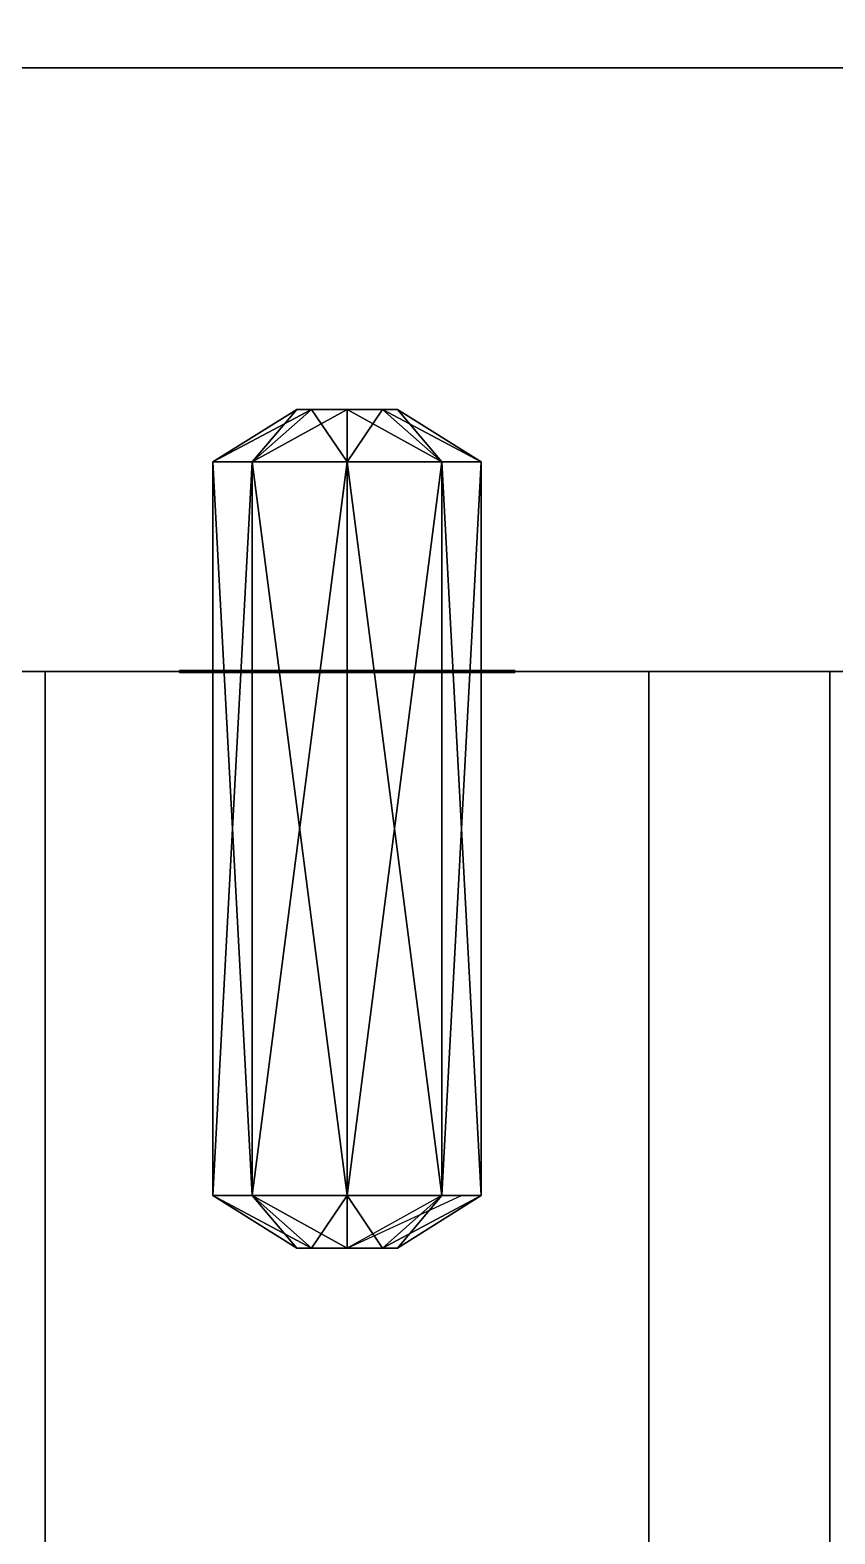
# Model space of a CAD drawing. Extents: x -150 to 2334, y -150 to 2984.
# Drawn here: x 2115.55 to 2139.55, y 2750.08 to 2794.91 of the extents above; entities that cross this region are included whole.
import ezdxf

# ---------------------------------------------------------------- set-up
doc = ezdxf.new("R2010")
doc.units = 0
for name, color, linetype in [('LAYER0', 7, 'CONTINUOUS'), ('LAYER732', 250, 'CONTINUOUS'), ('LAYER749', 250, 'CONTINUOUS'), ('LAYER766', 250, 'CONTINUOUS'), ('LAYER783', 250, 'CONTINUOUS'), ('LAYER800', 250, 'CONTINUOUS'), ('LAYER834', 250, 'CONTINUOUS'), ('LAYER840', 250, 'CONTINUOUS'), ('LAYER843', 7, 'CONTINUOUS'), ('LAYER844', 7, 'CONTINUOUS'), ('LAYER845', 250, 'CONTINUOUS')]:
    doc.layers.add(name, color=color, linetype=linetype)

msp = doc.modelspace()

# ---------------------------------------------------------------- linework, layer by layer
at = {"layer": 'LAYER0', "invisible_edges": 1}
for points in [[(2334, 2984, -5), (-150, -150, -5), (-150, 2984, -5), (2334, 2984, -5)], [(-150, -150, -5), (2334, 2984, -5), (2334, -150, -5), (-150, -150, -5)], [(2334, -150), (-150, 2984), (-150, -150), (2334, -150)], [(-150, 2984), (2334, -150), (2334, 2984), (-150, 2984)]]:
    msp.add_3dface(points, dxfattribs=at)
at = {"layer": 'LAYER732', "invisible_edges": 1}
for points in [[(2139.4, 2775.792, 548.2), (1844, 2255.792, 548.2), (2139.4, 2255.792, 548.2), (2139.4, 2775.792, 548.2)], [(1844, 2255.792, 548.2), (2139.4, 2775.792, 548.2), (1844, 2775.792, 548.2), (1844, 2255.792, 548.2)], [(2139.4, 2775.792, 548.2), (1844, 2775.792, 530.2), (1844, 2775.792, 548.2), (2139.4, 2775.792, 548.2)], [(1844, 2775.792, 530.2), (2139.4, 2775.792, 548.2), (2139.4, 2775.792, 530.2), (1844, 2775.792, 530.2)], [(1844, 2775.792, 530.2), (2139.4, 2255.792, 530.2), (1844, 2255.792, 530.2), (1844, 2775.792, 530.2)], [(2139.4, 2255.792, 530.2), (1844, 2775.792, 530.2), (2139.4, 2775.792, 530.2), (2139.4, 2255.792, 530.2)], [(2139.4, 2255.792, 530.2), (2139.4, 2775.792, 548.2), (2139.4, 2255.792, 548.2), (2139.4, 2255.792, 530.2)], [(2139.4, 2775.792, 548.2), (2139.4, 2255.792, 530.2), (2139.4, 2775.792, 530.2), (2139.4, 2775.792, 548.2)]]:
    msp.add_3dface(points, dxfattribs=at)
at = {"layer": 'LAYER749', "invisible_edges": 1}
for points in [[(2139.4, 2775.792, 998.4), (1844, 2255.792, 998.4), (2139.4, 2255.792, 998.4), (2139.4, 2775.792, 998.4)], [(1844, 2255.792, 998.4), (2139.4, 2775.792, 998.4), (1844, 2775.792, 998.4), (1844, 2255.792, 998.4)], [(2139.4, 2775.792, 998.4), (1844, 2775.792, 980.4), (1844, 2775.792, 998.4), (2139.4, 2775.792, 998.4)], [(1844, 2775.792, 980.4), (2139.4, 2775.792, 998.4), (2139.4, 2775.792, 980.4), (1844, 2775.792, 980.4)], [(1844, 2775.792, 980.4), (2139.4, 2255.792, 980.4), (1844, 2255.792, 980.4), (1844, 2775.792, 980.4)], [(2139.4, 2255.792, 980.4), (1844, 2775.792, 980.4), (2139.4, 2775.792, 980.4), (2139.4, 2255.792, 980.4)], [(2139.4, 2255.792, 980.4), (2139.4, 2775.792, 998.4), (2139.4, 2255.792, 998.4), (2139.4, 2255.792, 980.4)], [(2139.4, 2775.792, 998.4), (2139.4, 2255.792, 980.4), (2139.4, 2775.792, 980.4), (2139.4, 2775.792, 998.4)]]:
    msp.add_3dface(points, dxfattribs=at)
at = {"layer": 'LAYER766', "invisible_edges": 1}
for points in [[(2139.4, 2775.792, 1448.6), (1844, 2255.792, 1448.6), (2139.4, 2255.792, 1448.6), (2139.4, 2775.792, 1448.6)], [(1844, 2255.792, 1448.6), (2139.4, 2775.792, 1448.6), (1844, 2775.792, 1448.6), (1844, 2255.792, 1448.6)], [(2139.4, 2775.792, 1448.6), (1844, 2775.792, 1430.6), (1844, 2775.792, 1448.6), (2139.4, 2775.792, 1448.6)], [(1844, 2775.792, 1430.6), (2139.4, 2775.792, 1448.6), (2139.4, 2775.792, 1430.6), (1844, 2775.792, 1430.6)], [(1844, 2775.792, 1430.6), (2139.4, 2255.792, 1430.6), (1844, 2255.792, 1430.6), (1844, 2775.792, 1430.6)], [(2139.4, 2255.792, 1430.6), (1844, 2775.792, 1430.6), (2139.4, 2775.792, 1430.6), (2139.4, 2255.792, 1430.6)], [(2139.4, 2255.792, 1430.6), (2139.4, 2775.792, 1448.6), (2139.4, 2255.792, 1448.6), (2139.4, 2255.792, 1430.6)], [(2139.4, 2775.792, 1448.6), (2139.4, 2255.792, 1430.6), (2139.4, 2775.792, 1430.6), (2139.4, 2775.792, 1448.6)]]:
    msp.add_3dface(points, dxfattribs=at)
at = {"layer": 'LAYER783', "invisible_edges": 1}
for points in [[(2139.4, 2775.792, 1898.8), (1844, 2255.792, 1898.8), (2139.4, 2255.792, 1898.8), (2139.4, 2775.792, 1898.8)], [(1844, 2255.792, 1898.8), (2139.4, 2775.792, 1898.8), (1844, 2775.792, 1898.8), (1844, 2255.792, 1898.8)], [(2139.4, 2775.792, 1898.8), (1844, 2775.792, 1880.8), (1844, 2775.792, 1898.8), (2139.4, 2775.792, 1898.8)], [(1844, 2775.792, 1880.8), (2139.4, 2775.792, 1898.8), (2139.4, 2775.792, 1880.8), (1844, 2775.792, 1880.8)], [(1844, 2775.792, 1880.8), (2139.4, 2255.792, 1880.8), (1844, 2255.792, 1880.8), (1844, 2775.792, 1880.8)], [(2139.4, 2255.792, 1880.8), (1844, 2775.792, 1880.8), (2139.4, 2775.792, 1880.8), (2139.4, 2255.792, 1880.8)], [(2139.4, 2255.792, 1880.8), (2139.4, 2775.792, 1898.8), (2139.4, 2255.792, 1898.8), (2139.4, 2255.792, 1880.8)], [(2139.4, 2775.792, 1898.8), (2139.4, 2255.792, 1880.8), (2139.4, 2775.792, 1880.8), (2139.4, 2775.792, 1898.8)]]:
    msp.add_3dface(points, dxfattribs=at)
at = {"layer": 'LAYER800', "invisible_edges": 1}
for points in [[(2164, 2793.792), (1844, 2775.792), (1844, 2793.792), (2164, 2793.792)], [(1844, 2775.792), (2164, 2793.792), (2164, 2775.792), (1844, 2775.792)], [(2164, 2775.792, 2350), (1844, 2793.792, 2350), (1844, 2775.792, 2350), (2164, 2775.792, 2350)], [(1844, 2793.792, 2350), (2164, 2775.792, 2350), (2164, 2793.792, 2350), (1844, 2793.792, 2350)], [(1844, 2793.792, 2350), (2164, 2793.792), (1844, 2793.792), (1844, 2793.792, 2350)], [(2164, 2793.792), (1844, 2793.792, 2350), (2164, 2793.792, 2350), (2164, 2793.792)], [(2164, 2775.792, 2350), (1844, 2775.792), (2164, 2775.792), (2164, 2775.792, 2350)], [(1844, 2775.792), (2164, 2775.792, 2350), (1844, 2775.792, 2350), (1844, 2775.792)]]:
    msp.add_3dface(points, dxfattribs=at)
at = {"layer": 'LAYER834', "invisible_edges": 1}
for points in [[(2164, 2255.792, 80), (1844, 2775.792, 80), (2164, 2775.792, 80), (2164, 2255.792, 80)], [(1844, 2775.792, 80), (2164, 2255.792, 80), (1844, 2255.792, 80), (1844, 2775.792, 80)], [(2164, 2775.792, 98), (1844, 2775.792, 80), (1844, 2775.792, 98), (2164, 2775.792, 98)], [(1844, 2775.792, 80), (2164, 2775.792, 98), (2164, 2775.792, 80), (1844, 2775.792, 80)], [(1844, 2255.792, 98), (2164, 2775.792, 98), (1844, 2775.792, 98), (1844, 2255.792, 98)], [(2164, 2775.792, 98), (1844, 2255.792, 98), (2164, 2255.792, 98), (2164, 2775.792, 98)]]:
    msp.add_3dface(points, dxfattribs=at)
at = {"layer": 'LAYER840', "invisible_edges": 1}
for points in [[(2116, 2775.792, 80), (2134, 2775.792), (2116, 2775.792), (2116, 2775.792, 80)], [(2134, 2775.792), (2116, 2775.792, 80), (2134, 2775.792, 80), (2134, 2775.792)], [(2116, 2255.792), (2134, 2775.792), (2134, 2255.792), (2116, 2255.792)], [(2134, 2775.792), (2116, 2255.792), (2116, 2775.792), (2134, 2775.792)], [(2116, 2775.792, 80), (2134, 2255.792, 80), (2134, 2775.792, 80), (2116, 2775.792, 80)], [(2134, 2255.792, 80), (2116, 2775.792, 80), (2116, 2255.792, 80), (2134, 2255.792, 80)], [(2116, 2255.792), (2116, 2775.792, 80), (2116, 2775.792), (2116, 2255.792)], [(2116, 2775.792, 80), (2116, 2255.792), (2116, 2255.792, 80), (2116, 2775.792, 80)], [(2134, 2255.792, 80), (2134, 2775.792), (2134, 2775.792, 80), (2134, 2255.792, 80)], [(2134, 2775.792), (2134, 2255.792, 80), (2134, 2255.792), (2134, 2775.792)]]:
    msp.add_3dface(points, dxfattribs=at)
at = {"layer": 'LAYER843'}
for points in [[(2121, 2782.042, 24), (2123.939, 2783.604, 25.06066), (2123.5, 2783.604, 24), (2121, 2782.042, 24)], [(2122.172, 2782.042, 26.82843), (2123.939, 2783.604, 25.06066), (2121, 2782.042, 24), (2122.172, 2782.042, 26.82843)], [(2121, 2782.042, 24), (2123.5, 2783.604, 24), (2122.172, 2782.042, 21.17157), (2121, 2782.042, 24)], [(2121, 2782.042, 24), (2122.172, 2782.042, 26.82843), (2123.5, 2783.604, 24), (2121, 2782.042, 24)], [(2121, 2782.042, 24), (2123.5, 2783.604, 24), (2122.172, 2782.042, 21.17157), (2121, 2782.042, 24)], [(2122.172, 2782.042, 26.82843), (2125, 2783.604, 25.5), (2123.939, 2783.604, 25.06066), (2122.172, 2782.042, 26.82843)], [(2125, 2782.042, 28), (2125, 2783.604, 25.5), (2122.172, 2782.042, 26.82843), (2125, 2782.042, 28)], [(2122.172, 2782.042, 21.17157), (2123.5, 2783.604, 24), (2123.939, 2783.604, 22.93934), (2122.172, 2782.042, 21.17157)], [(2122.172, 2782.042, 21.17157), (2125, 2783.604, 22.5), (2125, 2782.042, 20), (2122.172, 2782.042, 21.17157)], [(2123.939, 2783.604, 22.93934), (2125, 2783.604, 22.5), (2122.172, 2782.042, 21.17157), (2123.939, 2783.604, 22.93934)], [(2122.172, 2782.042, 26.82843), (2123.939, 2783.604, 25.06066), (2123.5, 2783.604, 24), (2122.172, 2782.042, 26.82843)], [(2122.172, 2782.042, 26.82843), (2125, 2782.042, 28), (2123.939, 2783.604, 25.06066), (2122.172, 2782.042, 26.82843)], [(2123.5, 2783.604, 24), (2123.939, 2783.604, 22.93934), (2122.172, 2782.042, 21.17157), (2123.5, 2783.604, 24)], [(2122.172, 2782.042, 21.17157), (2123.939, 2783.604, 22.93934), (2125, 2782.042, 20), (2122.172, 2782.042, 21.17157)], [(2123.5, 2783.604, 24), (2125, 2783.604, 22.5), (2123.939, 2783.604, 22.93934), (2123.5, 2783.604, 24)], [(2123.939, 2783.604, 25.06066), (2125, 2783.604, 22.5), (2123.5, 2783.604, 24), (2123.939, 2783.604, 25.06066)], [(2123.5, 2783.604, 24), (2123.939, 2783.604, 22.93934), (2123.939, 2783.604, 25.06066), (2123.5, 2783.604, 24)], [(2125, 2783.604, 25.5), (2123.939, 2783.604, 25.06066), (2125, 2783.604, 22.5), (2125, 2783.604, 25.5)], [(2125, 2782.042, 28), (2125, 2783.604, 25.5), (2123.939, 2783.604, 25.06066), (2125, 2782.042, 28)], [(2123.939, 2783.604, 25.06066), (2125, 2783.604, 25.5), (2125, 2783.604, 22.5), (2123.939, 2783.604, 25.06066)], [(2123.939, 2783.604, 25.06066), (2123.939, 2783.604, 22.93934), (2125, 2783.604, 22.5), (2123.939, 2783.604, 25.06066)], [(2123.939, 2783.604, 22.93934), (2125, 2783.604, 22.5), (2125, 2782.042, 20), (2123.939, 2783.604, 22.93934)], [(2125, 2782.042, 28), (2126.061, 2783.604, 25.06066), (2125, 2783.604, 25.5), (2125, 2782.042, 28)], [(2127.828, 2782.042, 26.82843), (2126.061, 2783.604, 25.06066), (2125, 2782.042, 28), (2127.828, 2782.042, 26.82843)], [(2125, 2783.604, 22.5), (2127.828, 2782.042, 21.17157), (2125, 2782.042, 20), (2125, 2783.604, 22.5)], [(2126.061, 2783.604, 22.93934), (2127.828, 2782.042, 21.17157), (2125, 2783.604, 22.5), (2126.061, 2783.604, 22.93934)], [(2126.061, 2783.604, 25.06066), (2125, 2783.604, 25.5), (2126.061, 2783.604, 22.93934), (2126.061, 2783.604, 25.06066)], [(2126.061, 2783.604, 22.93934), (2125, 2783.604, 25.5), (2125, 2783.604, 22.5), (2126.061, 2783.604, 22.93934)], [(2127.828, 2782.042, 26.82843), (2126.061, 2783.604, 25.06066), (2125, 2783.604, 25.5), (2127.828, 2782.042, 26.82843)], [(2125, 2782.042, 28), (2127.828, 2782.042, 26.82843), (2125, 2783.604, 25.5), (2125, 2782.042, 28)], [(2125, 2783.604, 25.5), (2126.061, 2783.604, 25.06066), (2126.061, 2783.604, 22.93934), (2125, 2783.604, 25.5)], [(2125, 2783.604, 25.5), (2126.061, 2783.604, 22.93934), (2125, 2783.604, 22.5), (2125, 2783.604, 25.5)], [(2126.061, 2783.604, 22.93934), (2127.828, 2782.042, 21.17157), (2125, 2782.042, 20), (2126.061, 2783.604, 22.93934)], [(2125, 2783.604, 22.5), (2126.061, 2783.604, 22.93934), (2125, 2782.042, 20), (2125, 2783.604, 22.5)], [(2127.828, 2782.042, 26.82843), (2126.061, 2783.604, 25.06066), (2126.5, 2783.604, 24), (2127.828, 2782.042, 26.82843)], [(2126.5, 2783.604, 24), (2127.828, 2782.042, 21.17157), (2126.061, 2783.604, 22.93934), (2126.5, 2783.604, 24)], [(2126.5, 2783.604, 24), (2126.061, 2783.604, 25.06066), (2126.061, 2783.604, 22.93934), (2126.5, 2783.604, 24)], [(2126.061, 2783.604, 25.06066), (2127.828, 2782.042, 26.82843), (2126.5, 2783.604, 24), (2126.061, 2783.604, 25.06066)], [(2129, 2782.042, 24), (2127.828, 2782.042, 21.17157), (2126.061, 2783.604, 22.93934), (2129, 2782.042, 24)], [(2126.5, 2783.604, 24), (2129, 2782.042, 24), (2126.061, 2783.604, 22.93934), (2126.5, 2783.604, 24)], [(2126.061, 2783.604, 25.06066), (2126.5, 2783.604, 24), (2126.061, 2783.604, 22.93934), (2126.061, 2783.604, 25.06066)], [(2129, 2782.042, 24), (2127.828, 2782.042, 26.82843), (2126.5, 2783.604, 24), (2129, 2782.042, 24)], [(2129, 2782.042, 24), (2127.828, 2782.042, 21.17157), (2126.5, 2783.604, 24), (2129, 2782.042, 24)], [(2127.828, 2782.042, 26.82843), (2129, 2782.042, 24), (2126.5, 2783.604, 24), (2127.828, 2782.042, 26.82843)], [(2121, 2760.167, 24), (2122.172, 2782.042, 26.82843), (2121, 2782.042, 24), (2121, 2760.167, 24)], [(2122.172, 2760.167, 26.82843), (2122.172, 2782.042, 26.82843), (2121, 2760.167, 24), (2122.172, 2760.167, 26.82843)], [(2122.172, 2760.167, 21.17157), (2121, 2782.042, 24), (2122.172, 2782.042, 21.17157), (2122.172, 2760.167, 21.17157)], [(2121, 2760.167, 24), (2121, 2782.042, 24), (2122.172, 2760.167, 21.17157), (2121, 2760.167, 24)], [(2122.172, 2760.167, 26.82843), (2121, 2782.042, 24), (2122.172, 2782.042, 26.82843), (2122.172, 2760.167, 26.82843)], [(2121, 2760.167, 24), (2122.172, 2760.167, 26.82843), (2121, 2782.042, 24), (2121, 2760.167, 24)], [(2121, 2760.167, 24), (2121, 2782.042, 24), (2122.172, 2782.042, 21.17157), (2121, 2760.167, 24)], [(2122.172, 2760.167, 21.17157), (2122.172, 2782.042, 21.17157), (2121, 2760.167, 24), (2122.172, 2760.167, 21.17157)], [(2122.172, 2760.167, 26.82843), (2121, 2782.042, 24), (2122.172, 2782.042, 26.82843), (2122.172, 2760.167, 26.82843)], [(2121, 2760.167, 24), (2122.172, 2760.167, 26.82843), (2121, 2782.042, 24), (2121, 2760.167, 24)], [(2121, 2760.167, 24), (2121, 2782.042, 24), (2122.172, 2782.042, 21.17157), (2121, 2760.167, 24)], [(2122.172, 2760.167, 21.17157), (2122.172, 2782.042, 21.17157), (2121, 2760.167, 24), (2122.172, 2760.167, 21.17157)], [(2122.172, 2760.167, 26.82843), (2125, 2782.042, 28), (2122.172, 2782.042, 26.82843), (2122.172, 2760.167, 26.82843)], [(2125, 2760.167, 28), (2125, 2782.042, 28), (2122.172, 2760.167, 26.82843), (2125, 2760.167, 28)], [(2122.172, 2782.042, 21.17157), (2125, 2760.167, 20), (2122.172, 2760.167, 21.17157), (2122.172, 2782.042, 21.17157)], [(2125, 2782.042, 20), (2125, 2760.167, 20), (2122.172, 2782.042, 21.17157), (2125, 2782.042, 20)], [(2125, 2760.167, 28), (2125, 2782.042, 28), (2122.172, 2782.042, 26.82843), (2125, 2760.167, 28)], [(2122.172, 2760.167, 26.82843), (2122.172, 2782.042, 26.82843), (2125, 2760.167, 28), (2122.172, 2760.167, 26.82843)], [(2125, 2760.167, 28), (2125, 2782.042, 28), (2122.172, 2782.042, 26.82843), (2125, 2760.167, 28)], [(2122.172, 2760.167, 26.82843), (2122.172, 2782.042, 26.82843), (2125, 2760.167, 28), (2122.172, 2760.167, 26.82843)], [(2125, 2782.042, 20), (2125, 2760.167, 20), (2122.172, 2760.167, 21.17157), (2125, 2782.042, 20)], [(2122.172, 2782.042, 21.17157), (2122.172, 2760.167, 21.17157), (2125, 2782.042, 20), (2122.172, 2782.042, 21.17157)], [(2125, 2760.167, 28), (2125, 2782.042, 28), (2127.828, 2782.042, 26.82843), (2125, 2760.167, 28)], [(2127.828, 2760.167, 26.82843), (2125, 2760.167, 28), (2127.828, 2782.042, 26.82843), (2127.828, 2760.167, 26.82843)], [(2125, 2782.042, 20), (2127.828, 2760.167, 21.17157), (2125, 2760.167, 20), (2125, 2782.042, 20)], [(2127.828, 2782.042, 21.17157), (2127.828, 2760.167, 21.17157), (2125, 2782.042, 20), (2127.828, 2782.042, 21.17157)], [(2125, 2760.167, 28), (2127.828, 2760.167, 26.82843), (2127.828, 2782.042, 26.82843), (2125, 2760.167, 28)], [(2125, 2782.042, 28), (2125, 2760.167, 28), (2127.828, 2782.042, 26.82843), (2125, 2782.042, 28)], [(2127.828, 2760.167, 26.82843), (2125, 2782.042, 28), (2127.828, 2782.042, 26.82843), (2127.828, 2760.167, 26.82843)], [(2125, 2760.167, 28), (2127.828, 2760.167, 26.82843), (2125, 2782.042, 28), (2125, 2760.167, 28)], [(2127.828, 2782.042, 21.17157), (2125, 2760.167, 20), (2127.828, 2760.167, 21.17157), (2127.828, 2782.042, 21.17157)], [(2125, 2782.042, 20), (2127.828, 2782.042, 21.17157), (2125, 2760.167, 20), (2125, 2782.042, 20)], [(2127.828, 2760.167, 26.82843), (2129, 2782.042, 24), (2127.828, 2782.042, 26.82843), (2127.828, 2760.167, 26.82843)], [(2129, 2760.167, 24), (2129, 2782.042, 24), (2127.828, 2760.167, 26.82843), (2129, 2760.167, 24)], [(2127.828, 2782.042, 21.17157), (2129, 2760.167, 24), (2127.828, 2760.167, 21.17157), (2127.828, 2782.042, 21.17157)], [(2129, 2782.042, 24), (2129, 2760.167, 24), (2127.828, 2782.042, 21.17157), (2129, 2782.042, 24)], [(2129, 2760.167, 24), (2129, 2782.042, 24), (2127.828, 2782.042, 26.82843), (2129, 2760.167, 24)], [(2127.828, 2760.167, 26.82843), (2127.828, 2782.042, 26.82843), (2129, 2760.167, 24), (2127.828, 2760.167, 26.82843)], [(2129, 2760.167, 24), (2129, 2782.042, 24), (2127.828, 2782.042, 26.82843), (2129, 2760.167, 24)], [(2127.828, 2760.167, 26.82843), (2127.828, 2782.042, 26.82843), (2129, 2760.167, 24), (2127.828, 2760.167, 26.82843)], [(2129, 2782.042, 24), (2129, 2760.167, 24), (2127.828, 2760.167, 21.17157), (2129, 2782.042, 24)], [(2127.828, 2782.042, 21.17157), (2127.828, 2760.167, 21.17157), (2129, 2782.042, 24), (2127.828, 2782.042, 21.17157)], [(2120, 2775.823, 29), (2130, 2775.823, 19), (2120, 2775.823, 19), (2120, 2775.823, 29)], [(2130, 2775.823, 29), (2130, 2775.823, 19), (2120, 2775.823, 29), (2130, 2775.823, 29)], [(2130, 2775.761, 29), (2120, 2775.823, 29), (2120, 2775.761, 29), (2130, 2775.761, 29)], [(2130, 2775.823, 29), (2120, 2775.823, 29), (2130, 2775.761, 29), (2130, 2775.823, 29)], [(2120, 2775.761, 29), (2120, 2775.823, 19), (2120, 2775.761, 19), (2120, 2775.761, 29)], [(2120, 2775.823, 29), (2120, 2775.823, 19), (2120, 2775.761, 29), (2120, 2775.823, 29)], [(2120, 2775.761, 19), (2130, 2775.761, 29), (2120, 2775.761, 29), (2120, 2775.761, 19)], [(2130, 2775.761, 19), (2130, 2775.761, 29), (2120, 2775.761, 19), (2130, 2775.761, 19)], [(2130, 2775.761, 19), (2130, 2775.823, 29), (2130, 2775.761, 29), (2130, 2775.761, 19)], [(2130, 2775.823, 19), (2130, 2775.823, 29), (2130, 2775.761, 19), (2130, 2775.823, 19)], [(2121, 2760.167, 24), (2122.172, 2760.167, 21.17157), (2123.5, 2758.604, 24), (2121, 2760.167, 24)], [(2123.939, 2758.604, 25.06066), (2121, 2760.167, 24), (2123.5, 2758.604, 24), (2123.939, 2758.604, 25.06066)], [(2122.172, 2760.167, 26.82843), (2121, 2760.167, 24), (2123.939, 2758.604, 25.06066), (2122.172, 2760.167, 26.82843)], [(2123.939, 2758.604, 22.93934), (2123.5, 2758.604, 24), (2121, 2760.167, 24), (2123.939, 2758.604, 22.93934)], [(2122.172, 2760.167, 21.17157), (2123.939, 2758.604, 22.93934), (2121, 2760.167, 24), (2122.172, 2760.167, 21.17157)], [(2121, 2760.167, 24), (2123.5, 2758.604, 24), (2122.172, 2760.167, 26.82843), (2121, 2760.167, 24)], [(2123.5, 2758.604, 24), (2122.172, 2760.167, 21.17157), (2123.939, 2758.604, 22.93934), (2123.5, 2758.604, 24)], [(2122.172, 2760.167, 21.17157), (2125, 2758.604, 22.5), (2123.939, 2758.604, 22.93934), (2122.172, 2760.167, 21.17157)], [(2125, 2760.167, 20), (2125, 2758.604, 22.5), (2122.172, 2760.167, 21.17157), (2125, 2760.167, 20)], [(2122.172, 2760.167, 26.82843), (2123.939, 2758.604, 25.06066), (2125, 2760.167, 28), (2122.172, 2760.167, 26.82843)], [(2123.5, 2758.604, 24), (2123.939, 2758.604, 25.06066), (2122.172, 2760.167, 26.82843), (2123.5, 2758.604, 24)], [(2125, 2758.604, 25.5), (2125, 2760.167, 28), (2122.172, 2760.167, 26.82843), (2125, 2758.604, 25.5)], [(2123.939, 2758.604, 25.06066), (2125, 2758.604, 25.5), (2122.172, 2760.167, 26.82843), (2123.939, 2758.604, 25.06066)], [(2122.172, 2760.167, 21.17157), (2125, 2760.167, 20), (2123.939, 2758.604, 22.93934), (2122.172, 2760.167, 21.17157)], [(2125, 2760.167, 28), (2123.939, 2758.604, 25.06066), (2125, 2758.604, 25.5), (2125, 2760.167, 28)], [(2125, 2760.167, 20), (2125, 2758.604, 22.5), (2123.939, 2758.604, 22.93934), (2125, 2760.167, 20)], [(2126.061, 2758.604, 25.06066), (2125, 2758.604, 25.5), (2125, 2760.167, 28), (2126.061, 2758.604, 25.06066)], [(2127.828, 2760.167, 26.82843), (2126.061, 2758.604, 25.06066), (2125, 2760.167, 28), (2127.828, 2760.167, 26.82843)], [(2125, 2760.167, 20), (2126.061, 2758.604, 22.93934), (2125, 2758.604, 22.5), (2125, 2760.167, 20)], [(2127.828, 2760.167, 21.17157), (2126.061, 2758.604, 22.93934), (2125, 2760.167, 20), (2127.828, 2760.167, 21.17157)], [(2126.061, 2758.604, 25.06066), (2127.828, 2760.167, 26.82843), (2125, 2760.167, 28), (2126.061, 2758.604, 25.06066)], [(2125, 2758.604, 25.5), (2126.061, 2758.604, 25.06066), (2125, 2760.167, 28), (2125, 2758.604, 25.5)], [(2127.828, 2760.167, 21.17157), (2125, 2758.604, 22.5), (2128.414, 2760.167, 25.41421), (2127.828, 2760.167, 21.17157)], [(2125, 2760.167, 20), (2127.828, 2760.167, 21.17157), (2125, 2758.604, 22.5), (2125, 2760.167, 20)], [(2126.061, 2758.604, 25.06066), (2129, 2760.167, 24), (2127.828, 2760.167, 26.82843), (2126.061, 2758.604, 25.06066)], [(2126.5, 2758.604, 24), (2129, 2760.167, 24), (2126.061, 2758.604, 25.06066), (2126.5, 2758.604, 24)], [(2126.061, 2758.604, 22.93934), (2126.5, 2758.604, 24), (2129, 2760.167, 24), (2126.061, 2758.604, 22.93934)], [(2127.828, 2760.167, 21.17157), (2126.061, 2758.604, 22.93934), (2129, 2760.167, 24), (2127.828, 2760.167, 21.17157)], [(2126.061, 2758.604, 25.06066), (2126.5, 2758.604, 24), (2127.828, 2760.167, 26.82843), (2126.061, 2758.604, 25.06066)], [(2126.061, 2758.604, 22.93934), (2127.828, 2760.167, 21.17157), (2129, 2760.167, 24), (2126.061, 2758.604, 22.93934)], [(2126.5, 2758.604, 24), (2126.061, 2758.604, 22.93934), (2129, 2760.167, 24), (2126.5, 2758.604, 24)], [(2126.5, 2758.604, 24), (2129, 2760.167, 24), (2127.828, 2760.167, 26.82843), (2126.5, 2758.604, 24)], [(2123.5, 2758.604, 24), (2123.939, 2758.604, 25.06066), (2125, 2758.604, 25.5), (2123.5, 2758.604, 24)], [(2123.939, 2758.604, 22.93934), (2123.5, 2758.604, 24), (2125, 2758.604, 25.5), (2123.939, 2758.604, 22.93934)], [(2123.5, 2758.604, 24), (2123.939, 2758.604, 22.93934), (2125, 2758.604, 25.5), (2123.5, 2758.604, 24)], [(2123.939, 2758.604, 25.06066), (2123.5, 2758.604, 24), (2125, 2758.604, 25.5), (2123.939, 2758.604, 25.06066)], [(2123.939, 2758.604, 22.93934), (2126.061, 2758.604, 25.06066), (2125, 2758.604, 25.5), (2123.939, 2758.604, 22.93934)], [(2125, 2758.604, 22.5), (2126.061, 2758.604, 25.06066), (2123.939, 2758.604, 22.93934), (2125, 2758.604, 22.5)], [(2123.939, 2758.604, 22.93934), (2125, 2758.604, 25.5), (2125, 2758.604, 22.5), (2123.939, 2758.604, 22.93934)], [(2126.061, 2758.604, 22.93934), (2125, 2758.604, 22.5), (2126.061, 2758.604, 25.06066), (2126.061, 2758.604, 22.93934)], [(2125, 2758.604, 22.5), (2126.061, 2758.604, 22.93934), (2126.061, 2758.604, 25.06066), (2125, 2758.604, 22.5)], [(2125, 2758.604, 22.5), (2125, 2758.604, 25.5), (2126.061, 2758.604, 25.06066), (2125, 2758.604, 22.5)], [(2126.5, 2758.604, 24), (2126.061, 2758.604, 22.93934), (2126.061, 2758.604, 25.06066), (2126.5, 2758.604, 24)], [(2126.061, 2758.604, 22.93934), (2126.5, 2758.604, 24), (2126.061, 2758.604, 25.06066), (2126.061, 2758.604, 22.93934)]]:
    msp.add_3dface(points, dxfattribs=at)
at = {"layer": 'LAYER844'}
for points in [[(2121, 2782.042, 56), (2123.939, 2783.604, 57.06066), (2123.5, 2783.604, 56), (2121, 2782.042, 56)], [(2122.172, 2782.042, 58.82843), (2123.939, 2783.604, 57.06066), (2121, 2782.042, 56), (2122.172, 2782.042, 58.82843)], [(2121, 2782.042, 56), (2123.5, 2783.604, 56), (2122.172, 2782.042, 53.17157), (2121, 2782.042, 56)], [(2121, 2782.042, 56), (2122.172, 2782.042, 58.82843), (2123.5, 2783.604, 56), (2121, 2782.042, 56)], [(2121, 2782.042, 56), (2123.5, 2783.604, 56), (2122.172, 2782.042, 53.17157), (2121, 2782.042, 56)], [(2122.172, 2782.042, 58.82843), (2125, 2783.604, 57.5), (2123.939, 2783.604, 57.06066), (2122.172, 2782.042, 58.82843)], [(2125, 2782.042, 60), (2125, 2783.604, 57.5), (2122.172, 2782.042, 58.82843), (2125, 2782.042, 60)], [(2122.172, 2782.042, 53.17157), (2123.5, 2783.604, 56), (2123.939, 2783.604, 54.93934), (2122.172, 2782.042, 53.17157)], [(2122.172, 2782.042, 53.17157), (2125, 2783.604, 54.5), (2125, 2782.042, 52), (2122.172, 2782.042, 53.17157)], [(2123.939, 2783.604, 54.93934), (2125, 2783.604, 54.5), (2122.172, 2782.042, 53.17157), (2123.939, 2783.604, 54.93934)], [(2122.172, 2782.042, 58.82843), (2123.939, 2783.604, 57.06066), (2123.5, 2783.604, 56), (2122.172, 2782.042, 58.82843)], [(2122.172, 2782.042, 58.82843), (2125, 2782.042, 60), (2123.939, 2783.604, 57.06066), (2122.172, 2782.042, 58.82843)], [(2123.5, 2783.604, 56), (2123.939, 2783.604, 54.93934), (2122.172, 2782.042, 53.17157), (2123.5, 2783.604, 56)], [(2122.172, 2782.042, 53.17157), (2123.939, 2783.604, 54.93934), (2125, 2782.042, 52), (2122.172, 2782.042, 53.17157)], [(2123.5, 2783.604, 56), (2125, 2783.604, 54.5), (2123.939, 2783.604, 54.93934), (2123.5, 2783.604, 56)], [(2123.939, 2783.604, 57.06066), (2125, 2783.604, 54.5), (2123.5, 2783.604, 56), (2123.939, 2783.604, 57.06066)], [(2123.5, 2783.604, 56), (2123.939, 2783.604, 54.93934), (2123.939, 2783.604, 57.06066), (2123.5, 2783.604, 56)], [(2125, 2783.604, 57.5), (2123.939, 2783.604, 57.06066), (2125, 2783.604, 54.5), (2125, 2783.604, 57.5)], [(2125, 2782.042, 60), (2125, 2783.604, 57.5), (2123.939, 2783.604, 57.06066), (2125, 2782.042, 60)], [(2123.939, 2783.604, 57.06066), (2125, 2783.604, 57.5), (2125, 2783.604, 54.5), (2123.939, 2783.604, 57.06066)], [(2123.939, 2783.604, 57.06066), (2123.939, 2783.604, 54.93934), (2125, 2783.604, 54.5), (2123.939, 2783.604, 57.06066)], [(2123.939, 2783.604, 54.93934), (2125, 2783.604, 54.5), (2125, 2782.042, 52), (2123.939, 2783.604, 54.93934)], [(2125, 2782.042, 60), (2126.061, 2783.604, 57.06066), (2125, 2783.604, 57.5), (2125, 2782.042, 60)], [(2127.828, 2782.042, 58.82843), (2126.061, 2783.604, 57.06066), (2125, 2782.042, 60), (2127.828, 2782.042, 58.82843)], [(2125, 2783.604, 54.5), (2127.828, 2782.042, 53.17157), (2125, 2782.042, 52), (2125, 2783.604, 54.5)], [(2126.061, 2783.604, 54.93934), (2127.828, 2782.042, 53.17157), (2125, 2783.604, 54.5), (2126.061, 2783.604, 54.93934)], [(2126.061, 2783.604, 57.06066), (2125, 2783.604, 57.5), (2126.061, 2783.604, 54.93934), (2126.061, 2783.604, 57.06066)], [(2126.061, 2783.604, 54.93934), (2125, 2783.604, 57.5), (2125, 2783.604, 54.5), (2126.061, 2783.604, 54.93934)], [(2127.828, 2782.042, 58.82843), (2126.061, 2783.604, 57.06066), (2125, 2783.604, 57.5), (2127.828, 2782.042, 58.82843)], [(2125, 2782.042, 60), (2127.828, 2782.042, 58.82843), (2125, 2783.604, 57.5), (2125, 2782.042, 60)], [(2125, 2783.604, 57.5), (2126.061, 2783.604, 57.06066), (2126.061, 2783.604, 54.93934), (2125, 2783.604, 57.5)], [(2125, 2783.604, 57.5), (2126.061, 2783.604, 54.93934), (2125, 2783.604, 54.5), (2125, 2783.604, 57.5)], [(2126.061, 2783.604, 54.93934), (2127.828, 2782.042, 53.17157), (2125, 2782.042, 52), (2126.061, 2783.604, 54.93934)], [(2125, 2783.604, 54.5), (2126.061, 2783.604, 54.93934), (2125, 2782.042, 52), (2125, 2783.604, 54.5)], [(2127.828, 2782.042, 58.82843), (2126.061, 2783.604, 57.06066), (2126.5, 2783.604, 56), (2127.828, 2782.042, 58.82843)], [(2126.5, 2783.604, 56), (2127.828, 2782.042, 53.17157), (2126.061, 2783.604, 54.93934), (2126.5, 2783.604, 56)], [(2126.5, 2783.604, 56), (2126.061, 2783.604, 57.06066), (2126.061, 2783.604, 54.93934), (2126.5, 2783.604, 56)], [(2126.061, 2783.604, 57.06066), (2127.828, 2782.042, 58.82843), (2126.5, 2783.604, 56), (2126.061, 2783.604, 57.06066)], [(2129, 2782.042, 56), (2127.828, 2782.042, 53.17157), (2126.061, 2783.604, 54.93934), (2129, 2782.042, 56)], [(2126.5, 2783.604, 56), (2129, 2782.042, 56), (2126.061, 2783.604, 54.93934), (2126.5, 2783.604, 56)], [(2126.061, 2783.604, 57.06066), (2126.5, 2783.604, 56), (2126.061, 2783.604, 54.93934), (2126.061, 2783.604, 57.06066)], [(2129, 2782.042, 56), (2127.828, 2782.042, 58.82843), (2126.5, 2783.604, 56), (2129, 2782.042, 56)], [(2129, 2782.042, 56), (2127.828, 2782.042, 53.17157), (2126.5, 2783.604, 56), (2129, 2782.042, 56)], [(2127.828, 2782.042, 58.82843), (2129, 2782.042, 56), (2126.5, 2783.604, 56), (2127.828, 2782.042, 58.82843)], [(2121, 2760.167, 56), (2122.172, 2782.042, 58.82843), (2121, 2782.042, 56), (2121, 2760.167, 56)], [(2122.172, 2760.167, 58.82843), (2122.172, 2782.042, 58.82843), (2121, 2760.167, 56), (2122.172, 2760.167, 58.82843)], [(2122.172, 2760.167, 53.17157), (2121, 2782.042, 56), (2122.172, 2782.042, 53.17157), (2122.172, 2760.167, 53.17157)], [(2121, 2760.167, 56), (2121, 2782.042, 56), (2122.172, 2760.167, 53.17157), (2121, 2760.167, 56)], [(2122.172, 2760.167, 58.82843), (2121, 2782.042, 56), (2122.172, 2782.042, 58.82843), (2122.172, 2760.167, 58.82843)], [(2121, 2760.167, 56), (2122.172, 2760.167, 58.82843), (2121, 2782.042, 56), (2121, 2760.167, 56)], [(2121, 2760.167, 56), (2121, 2782.042, 56), (2122.172, 2782.042, 53.17157), (2121, 2760.167, 56)], [(2122.172, 2760.167, 53.17157), (2122.172, 2782.042, 53.17157), (2121, 2760.167, 56), (2122.172, 2760.167, 53.17157)], [(2122.172, 2760.167, 58.82843), (2121, 2782.042, 56), (2122.172, 2782.042, 58.82843), (2122.172, 2760.167, 58.82843)], [(2121, 2760.167, 56), (2122.172, 2760.167, 58.82843), (2121, 2782.042, 56), (2121, 2760.167, 56)], [(2121, 2760.167, 56), (2121, 2782.042, 56), (2122.172, 2782.042, 53.17157), (2121, 2760.167, 56)], [(2122.172, 2760.167, 53.17157), (2122.172, 2782.042, 53.17157), (2121, 2760.167, 56), (2122.172, 2760.167, 53.17157)], [(2122.172, 2760.167, 58.82843), (2125, 2782.042, 60), (2122.172, 2782.042, 58.82843), (2122.172, 2760.167, 58.82843)], [(2125, 2760.167, 60), (2125, 2782.042, 60), (2122.172, 2760.167, 58.82843), (2125, 2760.167, 60)], [(2122.172, 2782.042, 53.17157), (2125, 2760.167, 52), (2122.172, 2760.167, 53.17157), (2122.172, 2782.042, 53.17157)], [(2125, 2782.042, 52), (2125, 2760.167, 52), (2122.172, 2782.042, 53.17157), (2125, 2782.042, 52)], [(2125, 2760.167, 60), (2125, 2782.042, 60), (2122.172, 2782.042, 58.82843), (2125, 2760.167, 60)], [(2122.172, 2760.167, 58.82843), (2122.172, 2782.042, 58.82843), (2125, 2760.167, 60), (2122.172, 2760.167, 58.82843)], [(2125, 2760.167, 60), (2125, 2782.042, 60), (2122.172, 2782.042, 58.82843), (2125, 2760.167, 60)], [(2122.172, 2760.167, 58.82843), (2122.172, 2782.042, 58.82843), (2125, 2760.167, 60), (2122.172, 2760.167, 58.82843)], [(2125, 2782.042, 52), (2125, 2760.167, 52), (2122.172, 2760.167, 53.17157), (2125, 2782.042, 52)], [(2122.172, 2782.042, 53.17157), (2122.172, 2760.167, 53.17157), (2125, 2782.042, 52), (2122.172, 2782.042, 53.17157)], [(2125, 2760.167, 60), (2125, 2782.042, 60), (2127.828, 2782.042, 58.82843), (2125, 2760.167, 60)], [(2127.828, 2760.167, 58.82843), (2125, 2760.167, 60), (2127.828, 2782.042, 58.82843), (2127.828, 2760.167, 58.82843)], [(2125, 2782.042, 52), (2127.828, 2760.167, 53.17157), (2125, 2760.167, 52), (2125, 2782.042, 52)], [(2127.828, 2782.042, 53.17157), (2127.828, 2760.167, 53.17157), (2125, 2782.042, 52), (2127.828, 2782.042, 53.17157)], [(2125, 2760.167, 60), (2127.828, 2760.167, 58.82843), (2127.828, 2782.042, 58.82843), (2125, 2760.167, 60)], [(2125, 2782.042, 60), (2125, 2760.167, 60), (2127.828, 2782.042, 58.82843), (2125, 2782.042, 60)], [(2127.828, 2760.167, 58.82843), (2125, 2782.042, 60), (2127.828, 2782.042, 58.82843), (2127.828, 2760.167, 58.82843)], [(2125, 2760.167, 60), (2127.828, 2760.167, 58.82843), (2125, 2782.042, 60), (2125, 2760.167, 60)], [(2127.828, 2782.042, 53.17157), (2125, 2760.167, 52), (2127.828, 2760.167, 53.17157), (2127.828, 2782.042, 53.17157)], [(2125, 2782.042, 52), (2127.828, 2782.042, 53.17157), (2125, 2760.167, 52), (2125, 2782.042, 52)], [(2127.828, 2760.167, 58.82843), (2129, 2782.042, 56), (2127.828, 2782.042, 58.82843), (2127.828, 2760.167, 58.82843)], [(2129, 2760.167, 56), (2129, 2782.042, 56), (2127.828, 2760.167, 58.82843), (2129, 2760.167, 56)], [(2127.828, 2782.042, 53.17157), (2129, 2760.167, 56), (2127.828, 2760.167, 53.17157), (2127.828, 2782.042, 53.17157)], [(2129, 2782.042, 56), (2129, 2760.167, 56), (2127.828, 2782.042, 53.17157), (2129, 2782.042, 56)], [(2129, 2760.167, 56), (2129, 2782.042, 56), (2127.828, 2782.042, 58.82843), (2129, 2760.167, 56)], [(2127.828, 2760.167, 58.82843), (2127.828, 2782.042, 58.82843), (2129, 2760.167, 56), (2127.828, 2760.167, 58.82843)], [(2129, 2760.167, 56), (2129, 2782.042, 56), (2127.828, 2782.042, 58.82843), (2129, 2760.167, 56)], [(2127.828, 2760.167, 58.82843), (2127.828, 2782.042, 58.82843), (2129, 2760.167, 56), (2127.828, 2760.167, 58.82843)], [(2129, 2782.042, 56), (2129, 2760.167, 56), (2127.828, 2760.167, 53.17157), (2129, 2782.042, 56)], [(2127.828, 2782.042, 53.17157), (2127.828, 2760.167, 53.17157), (2129, 2782.042, 56), (2127.828, 2782.042, 53.17157)], [(2120, 2775.823, 61), (2130, 2775.823, 51), (2120, 2775.823, 51), (2120, 2775.823, 61)], [(2130, 2775.823, 61), (2130, 2775.823, 51), (2120, 2775.823, 61), (2130, 2775.823, 61)], [(2130, 2775.761, 61), (2120, 2775.823, 61), (2120, 2775.761, 61), (2130, 2775.761, 61)], [(2130, 2775.823, 61), (2120, 2775.823, 61), (2130, 2775.761, 61), (2130, 2775.823, 61)], [(2120, 2775.761, 61), (2120, 2775.823, 51), (2120, 2775.761, 51), (2120, 2775.761, 61)], [(2120, 2775.823, 61), (2120, 2775.823, 51), (2120, 2775.761, 61), (2120, 2775.823, 61)], [(2120, 2775.761, 51), (2130, 2775.761, 61), (2120, 2775.761, 61), (2120, 2775.761, 51)], [(2130, 2775.761, 51), (2130, 2775.761, 61), (2120, 2775.761, 51), (2130, 2775.761, 51)], [(2130, 2775.761, 51), (2130, 2775.823, 61), (2130, 2775.761, 61), (2130, 2775.761, 51)], [(2130, 2775.823, 51), (2130, 2775.823, 61), (2130, 2775.761, 51), (2130, 2775.823, 51)], [(2121, 2760.167, 56), (2122.172, 2760.167, 53.17157), (2123.5, 2758.604, 56), (2121, 2760.167, 56)], [(2123.939, 2758.604, 57.06066), (2121, 2760.167, 56), (2123.5, 2758.604, 56), (2123.939, 2758.604, 57.06066)], [(2122.172, 2760.167, 58.82843), (2121, 2760.167, 56), (2123.939, 2758.604, 57.06066), (2122.172, 2760.167, 58.82843)], [(2123.939, 2758.604, 54.93934), (2123.5, 2758.604, 56), (2121, 2760.167, 56), (2123.939, 2758.604, 54.93934)], [(2122.172, 2760.167, 53.17157), (2123.939, 2758.604, 54.93934), (2121, 2760.167, 56), (2122.172, 2760.167, 53.17157)], [(2121, 2760.167, 56), (2123.5, 2758.604, 56), (2122.172, 2760.167, 58.82843), (2121, 2760.167, 56)], [(2123.5, 2758.604, 56), (2122.172, 2760.167, 53.17157), (2123.939, 2758.604, 54.93934), (2123.5, 2758.604, 56)], [(2122.172, 2760.167, 53.17157), (2125, 2758.604, 54.5), (2123.939, 2758.604, 54.93934), (2122.172, 2760.167, 53.17157)], [(2125, 2760.167, 52), (2125, 2758.604, 54.5), (2122.172, 2760.167, 53.17157), (2125, 2760.167, 52)], [(2122.172, 2760.167, 58.82843), (2123.939, 2758.604, 57.06066), (2125, 2760.167, 60), (2122.172, 2760.167, 58.82843)], [(2123.5, 2758.604, 56), (2123.939, 2758.604, 57.06066), (2122.172, 2760.167, 58.82843), (2123.5, 2758.604, 56)], [(2125, 2758.604, 57.5), (2125, 2760.167, 60), (2122.172, 2760.167, 58.82843), (2125, 2758.604, 57.5)], [(2123.939, 2758.604, 57.06066), (2125, 2758.604, 57.5), (2122.172, 2760.167, 58.82843), (2123.939, 2758.604, 57.06066)], [(2122.172, 2760.167, 53.17157), (2125, 2760.167, 52), (2123.939, 2758.604, 54.93934), (2122.172, 2760.167, 53.17157)], [(2125, 2760.167, 60), (2123.939, 2758.604, 57.06066), (2125, 2758.604, 57.5), (2125, 2760.167, 60)], [(2125, 2760.167, 52), (2125, 2758.604, 54.5), (2123.939, 2758.604, 54.93934), (2125, 2760.167, 52)], [(2126.061, 2758.604, 57.06066), (2125, 2758.604, 57.5), (2125, 2760.167, 60), (2126.061, 2758.604, 57.06066)], [(2127.828, 2760.167, 58.82843), (2126.061, 2758.604, 57.06066), (2125, 2760.167, 60), (2127.828, 2760.167, 58.82843)], [(2125, 2760.167, 52), (2126.061, 2758.604, 54.93934), (2125, 2758.604, 54.5), (2125, 2760.167, 52)], [(2127.828, 2760.167, 53.17157), (2126.061, 2758.604, 54.93934), (2125, 2760.167, 52), (2127.828, 2760.167, 53.17157)], [(2126.061, 2758.604, 57.06066), (2127.828, 2760.167, 58.82843), (2125, 2760.167, 60), (2126.061, 2758.604, 57.06066)], [(2125, 2758.604, 57.5), (2126.061, 2758.604, 57.06066), (2125, 2760.167, 60), (2125, 2758.604, 57.5)], [(2127.828, 2760.167, 53.17157), (2125, 2758.604, 54.5), (2128.414, 2760.167, 57.41422), (2127.828, 2760.167, 53.17157)], [(2125, 2760.167, 52), (2127.828, 2760.167, 53.17157), (2125, 2758.604, 54.5), (2125, 2760.167, 52)], [(2126.061, 2758.604, 57.06066), (2129, 2760.167, 56), (2127.828, 2760.167, 58.82843), (2126.061, 2758.604, 57.06066)], [(2126.5, 2758.604, 56), (2129, 2760.167, 56), (2126.061, 2758.604, 57.06066), (2126.5, 2758.604, 56)], [(2126.061, 2758.604, 54.93934), (2126.5, 2758.604, 56), (2129, 2760.167, 56), (2126.061, 2758.604, 54.93934)], [(2127.828, 2760.167, 53.17157), (2126.061, 2758.604, 54.93934), (2129, 2760.167, 56), (2127.828, 2760.167, 53.17157)], [(2126.061, 2758.604, 57.06066), (2126.5, 2758.604, 56), (2127.828, 2760.167, 58.82843), (2126.061, 2758.604, 57.06066)], [(2126.061, 2758.604, 54.93934), (2127.828, 2760.167, 53.17157), (2129, 2760.167, 56), (2126.061, 2758.604, 54.93934)], [(2126.5, 2758.604, 56), (2126.061, 2758.604, 54.93934), (2129, 2760.167, 56), (2126.5, 2758.604, 56)], [(2126.5, 2758.604, 56), (2129, 2760.167, 56), (2127.828, 2760.167, 58.82843), (2126.5, 2758.604, 56)], [(2123.5, 2758.604, 56), (2123.939, 2758.604, 57.06066), (2125, 2758.604, 57.5), (2123.5, 2758.604, 56)], [(2123.939, 2758.604, 54.93934), (2123.5, 2758.604, 56), (2125, 2758.604, 57.5), (2123.939, 2758.604, 54.93934)], [(2123.5, 2758.604, 56), (2123.939, 2758.604, 54.93934), (2125, 2758.604, 57.5), (2123.5, 2758.604, 56)], [(2123.939, 2758.604, 57.06066), (2123.5, 2758.604, 56), (2125, 2758.604, 57.5), (2123.939, 2758.604, 57.06066)], [(2123.939, 2758.604, 54.93934), (2126.061, 2758.604, 57.06066), (2125, 2758.604, 57.5), (2123.939, 2758.604, 54.93934)], [(2125, 2758.604, 54.5), (2126.061, 2758.604, 57.06066), (2123.939, 2758.604, 54.93934), (2125, 2758.604, 54.5)], [(2123.939, 2758.604, 54.93934), (2125, 2758.604, 57.5), (2125, 2758.604, 54.5), (2123.939, 2758.604, 54.93934)], [(2126.061, 2758.604, 54.93934), (2125, 2758.604, 54.5), (2126.061, 2758.604, 57.06066), (2126.061, 2758.604, 54.93934)], [(2125, 2758.604, 54.5), (2126.061, 2758.604, 54.93934), (2126.061, 2758.604, 57.06066), (2125, 2758.604, 54.5)], [(2125, 2758.604, 54.5), (2125, 2758.604, 57.5), (2126.061, 2758.604, 57.06066), (2125, 2758.604, 54.5)], [(2126.5, 2758.604, 56), (2126.061, 2758.604, 54.93934), (2126.061, 2758.604, 57.06066), (2126.5, 2758.604, 56)], [(2126.061, 2758.604, 54.93934), (2126.5, 2758.604, 56), (2126.061, 2758.604, 57.06066), (2126.061, 2758.604, 54.93934)]]:
    msp.add_3dface(points, dxfattribs=at)
at = {"layer": 'LAYER845', "invisible_edges": 1}
for points in [[(2164, 2775.792, 2349), (1844, 2255.792, 2349), (2164, 2255.792, 2349), (2164, 2775.792, 2349)], [(1844, 2255.792, 2349), (2164, 2775.792, 2349), (1844, 2775.792, 2349), (1844, 2255.792, 2349)], [(2164, 2775.792, 2349), (1844, 2775.792, 2331), (1844, 2775.792, 2349), (2164, 2775.792, 2349)], [(1844, 2775.792, 2331), (2164, 2775.792, 2349), (2164, 2775.792, 2331), (1844, 2775.792, 2331)], [(1844, 2775.792, 2331), (2164, 2255.792, 2331), (1844, 2255.792, 2331), (1844, 2775.792, 2331)], [(2164, 2255.792, 2331), (1844, 2775.792, 2331), (2164, 2775.792, 2331), (2164, 2255.792, 2331)]]:
    msp.add_3dface(points, dxfattribs=at)

doc.saveas('drawing.dxf')
